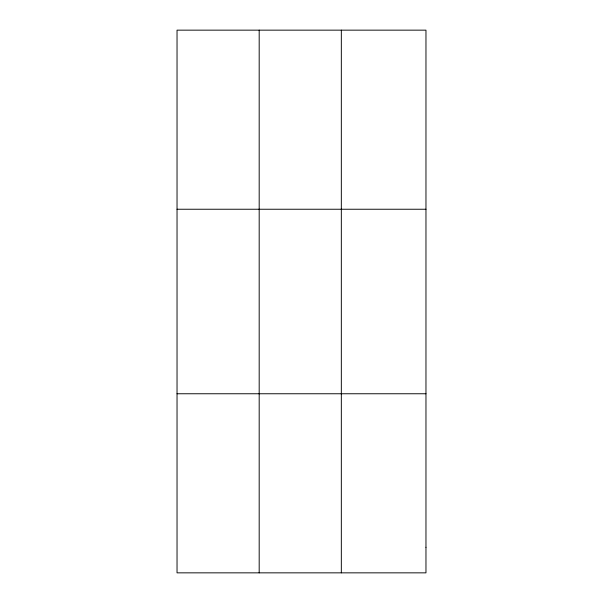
<?xml version="1.0" encoding="UTF-8"?>
<svg xmlns="http://www.w3.org/2000/svg" width="603" height="603" viewBox="0 0 603 603"><rect width="100%" height="100%" fill="white"/><g stroke="black" fill="none" stroke-linecap="round" stroke-linejoin="round"><path stroke-width="0.9" d="M259.184 572.85L259.184 30.15M341.328 572.85L341.328 30.15M177.033 209.241L425.967 209.241M177.033 393.759L425.967 393.759M425.967 547.268L425.967 572.85L177.033 572.85L177.033 30.15L425.967 30.15L425.967 547.268"/></g></svg>
